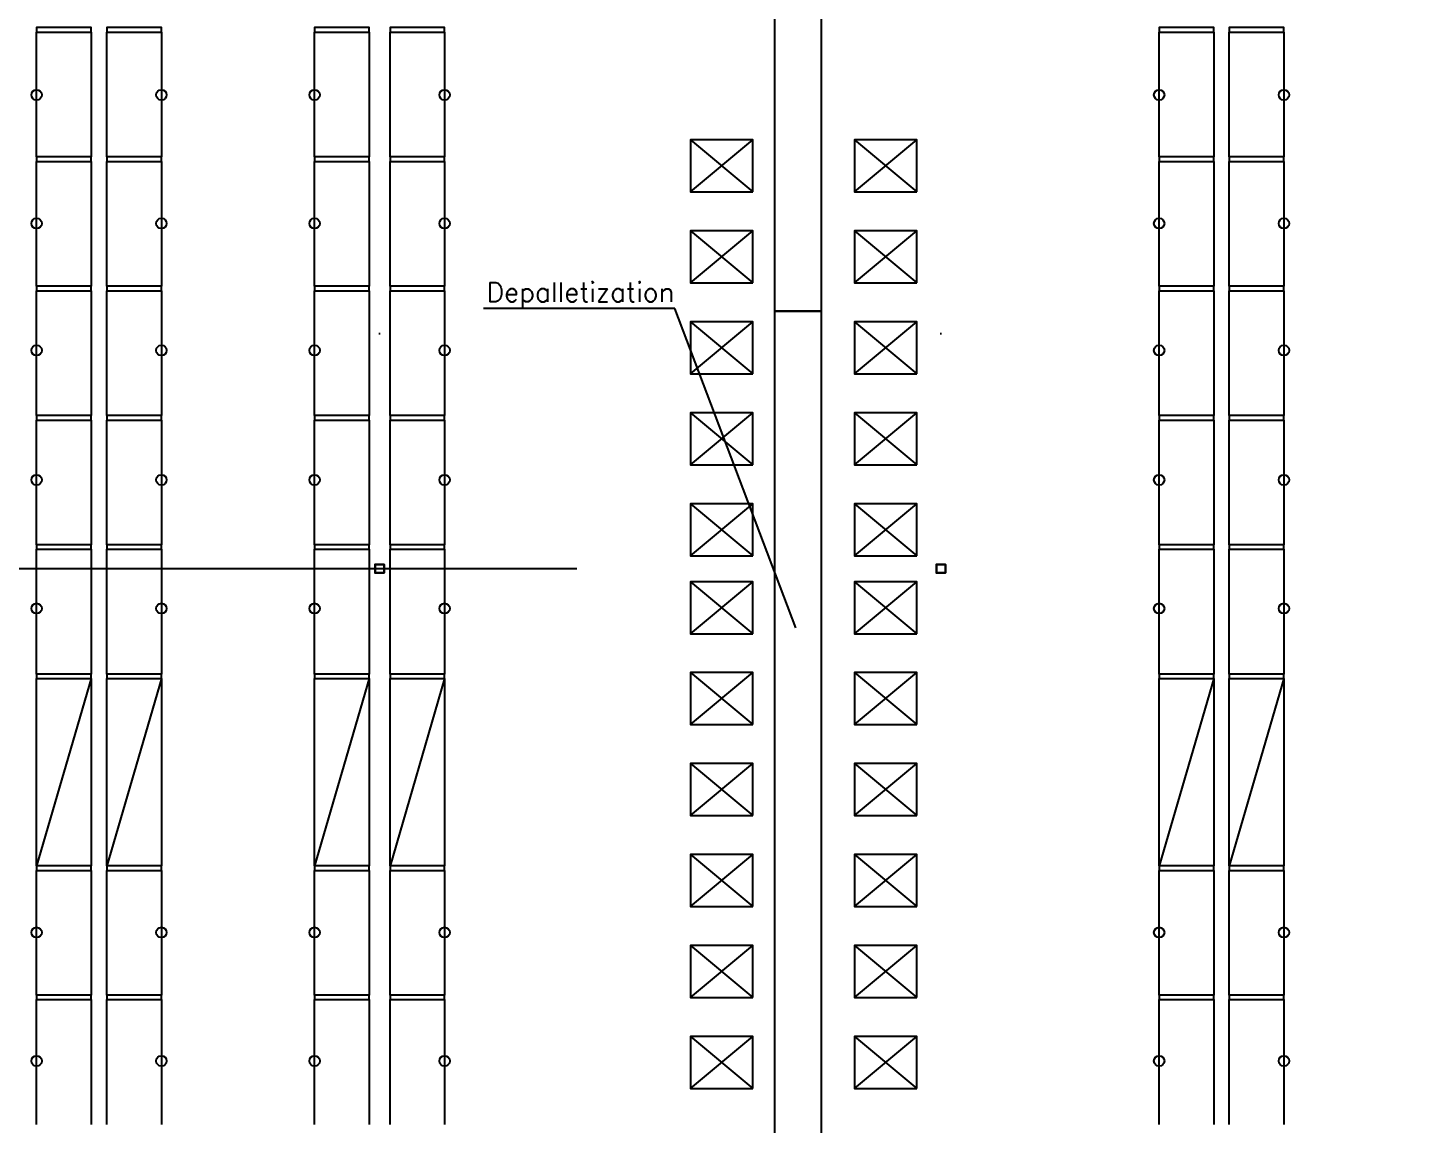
# Model space of a CAD drawing. Header units: millimetres. Extents: x 626570 to 643256, y 6233 to 11343.
# Drawn here: x 634601 to 635661, y 9019 to 9863 of the extents above; entities that cross this region are included whole.
import ezdxf
from ezdxf import colors
from ezdxf.entities.mleader import LeaderData, LeaderLine
from ezdxf.math import Vec2, Vec3

# ---------------------------------------------------------------- set-up
doc = ezdxf.new("R2010")
doc.units = ezdxf.units.MM
doc.header["$LTSCALE"] = 4000
doc.header["$MEASUREMENT"] = 0
doc.linetypes.add('DASHDOT', pattern=[1, 0.5, -0.25, 0, -0.25])
doc.linetypes.add('HIDDEN', pattern=[0.375, 0.25, -0.125])
for name, color, linetype in [('17', 170, 'CONTINUOUS'), ('45', 4, 'CONTINUOUS'), ('BEAMS', 170, 'CONTINUOUS'), ('DEPAL2', 4, 'CONTINUOUS'), ('FRAMES', 170, 'CONTINUOUS'), ('LIGHTS', 50, 'CONTINUOUS'), ('MASTERFOUNDATION_1', 4, 'DASHDOT'), ('MASTERFOUNDATION_25', 7, 'CONTINUOUS')]:
    doc.layers.add(name, color=color, linetype=linetype)
doc.styles.get("Standard").update_dxf_attribs({"font": 'simplex.shx'})

msp = doc.modelspace()

# ---------------------------------------------------------------- linework, layer by layer
at = {"layer": '17', "linetype": 'HIDDEN'}
for p, q in [((634649.9, 9362), (634607.9, 9218)), ((634703.9, 9362), (634661.9, 9218)), ((634863.9, 9362), (634821.9, 9218)), ((634921.9, 9362), (634879.9, 9218)), ((635513.9, 9362), (635471.9, 9218)), ((635567.9, 9362), (635525.9, 9218))]:
    msp.add_line(p, q, dxfattribs=at)
at = {"layer": '45', "linetype": 'Continuous'}
for p, q in [((635111.2, 9776.6), (635159.2, 9736.6)), ((635111.2, 9736.6), (635159.2, 9776.6)), ((635237.4, 9776.6), (635285.4, 9736.6)), ((635237.4, 9736.6), (635285.4, 9776.6)), ((635111.2, 9706.6), (635159.2, 9666.6)), ((635111.2, 9666.6), (635159.2, 9706.6)), ((635237.4, 9706.6), (635285.4, 9666.6)), ((635237.4, 9666.6), (635285.4, 9706.6)), ((635111.2, 9636.6), (635159.2, 9596.6)), ((635111.2, 9596.6), (635159.2, 9636.6)), ((635237.4, 9636.6), (635285.4, 9596.6)), ((635237.4, 9596.6), (635285.4, 9636.6)), ((635111.2, 9566.6), (635159.2, 9526.6)), ((635111.2, 9526.6), (635159.2, 9566.6)), ((635237.4, 9566.6), (635285.4, 9526.6)), ((635237.4, 9526.6), (635285.4, 9566.6)), ((635111.2, 9496.6), (635159.2, 9456.6)), ((635111.2, 9456.6), (635159.2, 9496.6)), ((635237.4, 9496.6), (635285.4, 9456.6)), ((635237.4, 9456.6), (635285.4, 9496.6)), ((635111.2, 9436.6), (635159.2, 9396.6)), ((635111.2, 9396.6), (635159.2, 9436.6)), ((635237.4, 9436.6), (635285.4, 9396.6)), ((635237.4, 9396.6), (635285.4, 9436.6)), ((635111.2, 9366.6), (635159.2, 9326.6)), ((635111.2, 9326.6), (635159.2, 9366.6)), ((635237.4, 9366.6), (635285.4, 9326.6)), ((635237.4, 9326.6), (635285.4, 9366.6)), ((635111.2, 9296.6), (635159.2, 9256.6)), ((635111.2, 9256.6), (635159.2, 9296.6)), ((635237.4, 9296.6), (635285.4, 9256.6)), ((635237.4, 9256.6), (635285.4, 9296.6)), ((635111.2, 9226.6), (635159.2, 9186.6)), ((635111.2, 9186.6), (635159.2, 9226.6)), ((635237.4, 9226.6), (635285.4, 9186.6)), ((635237.4, 9186.6), (635285.4, 9226.6)), ((635111.2, 9156.6), (635159.2, 9116.6)), ((635111.2, 9116.6), (635159.2, 9156.6)), ((635237.4, 9156.6), (635285.4, 9116.6)), ((635237.4, 9116.6), (635285.4, 9156.6)), ((635111.2, 9086.6), (635159.2, 9046.6)), ((635111.2, 9046.6), (635159.2, 9086.6)), ((635237.4, 9086.6), (635285.4, 9046.6)), ((635237.4, 9046.6), (635285.4, 9086.6))]:
    msp.add_line(p, q, dxfattribs=at)
at = {"layer": '45', "linetype": 'Continuous', "flags": 128}
for points in [[(635159.2, 9736.6), (635159.2, 9776.6), (635111.2, 9776.6), (635111.2, 9736.6), (635159.2, 9736.6)], [(635285.4, 9736.6), (635285.4, 9776.6), (635237.4, 9776.6), (635237.4, 9736.6), (635285.4, 9736.6)], [(635159.2, 9666.6), (635159.2, 9706.6), (635111.2, 9706.6), (635111.2, 9666.6), (635159.2, 9666.6)], [(635285.4, 9666.6), (635285.4, 9706.6), (635237.4, 9706.6), (635237.4, 9666.6), (635285.4, 9666.6)], [(635159.2, 9596.6), (635159.2, 9636.6), (635111.2, 9636.6), (635111.2, 9596.6), (635159.2, 9596.6)], [(635285.4, 9596.6), (635285.4, 9636.6), (635237.4, 9636.6), (635237.4, 9596.6), (635285.4, 9596.6)], [(635159.2, 9526.6), (635159.2, 9566.6), (635111.2, 9566.6), (635111.2, 9526.6), (635159.2, 9526.6)], [(635285.4, 9526.6), (635285.4, 9566.6), (635237.4, 9566.6), (635237.4, 9526.6), (635285.4, 9526.6)], [(635159.2, 9456.6), (635159.2, 9496.6), (635111.2, 9496.6), (635111.2, 9456.6), (635159.2, 9456.6)], [(635285.4, 9456.6), (635285.4, 9496.6), (635237.4, 9496.6), (635237.4, 9456.6), (635285.4, 9456.6)], [(635159.2, 9396.6), (635159.2, 9436.6), (635111.2, 9436.6), (635111.2, 9396.6), (635159.2, 9396.6)], [(635285.4, 9396.6), (635285.4, 9436.6), (635237.4, 9436.6), (635237.4, 9396.6), (635285.4, 9396.6)], [(635159.2, 9326.6), (635159.2, 9366.6), (635111.2, 9366.6), (635111.2, 9326.6), (635159.2, 9326.6)], [(635285.4, 9326.6), (635285.4, 9366.6), (635237.4, 9366.6), (635237.4, 9326.6), (635285.4, 9326.6)], [(635159.2, 9256.6), (635159.2, 9296.6), (635111.2, 9296.6), (635111.2, 9256.6), (635159.2, 9256.6)], [(635285.4, 9256.6), (635285.4, 9296.6), (635237.4, 9296.6), (635237.4, 9256.6), (635285.4, 9256.6)], [(635159.2, 9186.6), (635159.2, 9226.6), (635111.2, 9226.6), (635111.2, 9186.6), (635159.2, 9186.6)], [(635285.4, 9186.6), (635285.4, 9226.6), (635237.4, 9226.6), (635237.4, 9186.6), (635285.4, 9186.6)], [(635159.2, 9116.6), (635159.2, 9156.6), (635111.2, 9156.6), (635111.2, 9116.6), (635159.2, 9116.6)], [(635285.4, 9116.6), (635285.4, 9156.6), (635237.4, 9156.6), (635237.4, 9116.6), (635285.4, 9116.6)], [(635159.2, 9046.6), (635159.2, 9086.6), (635111.2, 9086.6), (635111.2, 9046.6), (635159.2, 9046.6)], [(635285.4, 9046.6), (635285.4, 9086.6), (635237.4, 9086.6), (635237.4, 9046.6), (635285.4, 9046.6)]]:
    msp.add_lwpolyline(points, close=True, dxfattribs=at)
at = {"layer": 'BEAMS', "linetype": 'Continuous'}
for p, q in [((634607.9, 9763.5), (634607.9, 9859.5)), ((634649.9, 9859.5), (634649.9, 9763.5)), ((634661.9, 9763.5), (634661.9, 9859.5)), ((634703.9, 9859.5), (634703.9, 9763.5)), ((634821.9, 9763.5), (634821.9, 9859.5)), ((634863.9, 9859.5), (634863.9, 9763.5)), ((634879.9, 9763.5), (634879.9, 9859.5)), ((634921.9, 9859.5), (634921.9, 9763.5)), ((635471.9, 9763.5), (635471.9, 9859.5)), ((635513.9, 9859.5), (635513.9, 9763.5)), ((635525.9, 9763.5), (635525.9, 9859.5)), ((635567.9, 9859.5), (635567.9, 9763.5)), ((634607.9, 9664), (634607.9, 9760)), ((634649.9, 9760), (634649.9, 9664)), ((634661.9, 9664), (634661.9, 9760)), ((634703.9, 9760), (634703.9, 9664)), ((634821.9, 9664), (634821.9, 9760)), ((634863.9, 9760), (634863.9, 9664)), ((634879.9, 9664), (634879.9, 9760)), ((634921.9, 9760), (634921.9, 9664)), ((635471.9, 9664), (635471.9, 9760)), ((635513.9, 9760), (635513.9, 9664)), ((635525.9, 9664), (635525.9, 9760)), ((635567.9, 9760), (635567.9, 9664)), ((634607.9, 9564.5), (634607.9, 9660.5)), ((634649.9, 9660.5), (634649.9, 9564.5)), ((634661.9, 9564.5), (634661.9, 9660.5)), ((634703.9, 9660.5), (634703.9, 9564.5)), ((634821.9, 9564.5), (634821.9, 9660.5)), ((634863.9, 9660.5), (634863.9, 9564.5)), ((634879.9, 9564.5), (634879.9, 9660.5)), ((634921.9, 9660.5), (634921.9, 9564.5)), ((635471.9, 9564.5), (635471.9, 9660.5)), ((635513.9, 9660.5), (635513.9, 9564.5)), ((635525.9, 9564.5), (635525.9, 9660.5)), ((635567.9, 9660.5), (635567.9, 9564.5)), ((634607.9, 9465), (634607.9, 9561)), ((634649.9, 9561), (634649.9, 9465)), ((634661.9, 9465), (634661.9, 9561)), ((634703.9, 9561), (634703.9, 9465)), ((634821.9, 9465), (634821.9, 9561)), ((634863.9, 9561), (634863.9, 9465)), ((634879.9, 9465), (634879.9, 9561)), ((634921.9, 9561), (634921.9, 9465)), ((635471.9, 9465), (635471.9, 9561)), ((635513.9, 9561), (635513.9, 9465)), ((635525.9, 9465), (635525.9, 9561)), ((635567.9, 9561), (635567.9, 9465)), ((634607.9, 9365.5), (634607.9, 9461.5)), ((634649.9, 9461.5), (634649.9, 9365.5)), ((634661.9, 9365.5), (634661.9, 9461.5)), ((634703.9, 9461.5), (634703.9, 9365.5)), ((634821.9, 9365.5), (634821.9, 9461.5)), ((634863.9, 9461.5), (634863.9, 9365.5)), ((634879.9, 9365.5), (634879.9, 9461.5)), ((634921.9, 9461.5), (634921.9, 9365.5)), ((635471.9, 9365.5), (635471.9, 9461.5)), ((635513.9, 9461.5), (635513.9, 9365.5)), ((635525.9, 9365.5), (635525.9, 9461.5)), ((635567.9, 9461.5), (635567.9, 9365.5)), ((634607.9, 9218), (634607.9, 9362)), ((634649.9, 9362), (634649.9, 9218)), ((634661.9, 9218), (634661.9, 9362)), ((634703.9, 9362), (634703.9, 9218)), ((634821.9, 9218), (634821.9, 9362)), ((634863.9, 9362), (634863.9, 9218)), ((634879.9, 9218), (634879.9, 9362)), ((634921.9, 9362), (634921.9, 9218)), ((635471.9, 9218), (635471.9, 9362)), ((635513.9, 9362), (635513.9, 9218)), ((635525.9, 9218), (635525.9, 9362)), ((635567.9, 9362), (635567.9, 9218)), ((634607.9, 9118.5), (634607.9, 9214.5)), ((634649.9, 9214.5), (634649.9, 9118.5)), ((634661.9, 9118.5), (634661.9, 9214.5)), ((634703.9, 9214.5), (634703.9, 9118.5)), ((634821.9, 9118.5), (634821.9, 9214.5)), ((634863.9, 9214.5), (634863.9, 9118.5)), ((634879.9, 9118.5), (634879.9, 9214.5)), ((634921.9, 9214.5), (634921.9, 9118.5)), ((635471.9, 9118.5), (635471.9, 9214.5)), ((635513.9, 9214.5), (635513.9, 9118.5)), ((635525.9, 9118.5), (635525.9, 9214.5)), ((635567.9, 9214.5), (635567.9, 9118.5)), ((634607.9, 9019), (634607.9, 9115)), ((634649.9, 9115), (634649.9, 9019)), ((634661.9, 9019), (634661.9, 9115)), ((634703.9, 9115), (634703.9, 9019)), ((634821.9, 9019), (634821.9, 9115)), ((634863.9, 9115), (634863.9, 9019)), ((634879.9, 9019), (634879.9, 9115)), ((634921.9, 9115), (634921.9, 9019)), ((635471.9, 9019), (635471.9, 9115)), ((635513.9, 9115), (635513.9, 9019)), ((635525.9, 9019), (635525.9, 9115)), ((635567.9, 9115), (635567.9, 9019))]:
    msp.add_line(p, q, dxfattribs=at)
at = {"layer": 'BEAMS', "linetype": 'Continuous', "flags": 128}
for points in [[(634821.9, 9760), (634863.9, 9760), (634863.9, 9763.5), (634821.9, 9763.5), (634821.9, 9760)], [(634821.9, 9660.5), (634863.9, 9660.5), (634863.9, 9664), (634821.9, 9664), (634821.9, 9660.5)], [(634821.9, 9561), (634863.9, 9561), (634863.9, 9564.5), (634821.9, 9564.5), (634821.9, 9561)], [(634821.9, 9461.5), (634863.9, 9461.5), (634863.9, 9465), (634821.9, 9465), (634821.9, 9461.5)], [(634821.9, 9362), (634863.9, 9362), (634863.9, 9365.5), (634821.9, 9365.5), (634821.9, 9362)], [(634821.9, 9362), (634863.9, 9362), (634863.9, 9365.5), (634821.9, 9365.5), (634821.9, 9362)]]:
    msp.add_lwpolyline(points, close=True, dxfattribs=at)
at = {"layer": 'DEPAL2', "ltscale": 0.25}
for p, q in [((635175.8, 10599.8), (635175.8, 9644.8)), ((635212, 9644.8), (635212, 10599.8)), ((635175.8, 9644.8), (635175.8, 7937.8)), ((635175.8, 9644.8), (635212, 9644.8)), ((635212, 9644.8), (635175.8, 9644.8)), ((635212, 7937.8), (635212, 9644.8))]:
    msp.add_line(p, q, dxfattribs=at)
at = {"layer": 'FRAMES', "linetype": 'Continuous', "flags": 128}
for points in [[(634607.9, 9859.5), (634649.9, 9859.5), (634649.9, 9863), (634607.9, 9863), (634607.9, 9859.5)], [(634661.9, 9859.5), (634703.9, 9859.5), (634703.9, 9863), (634661.9, 9863), (634661.9, 9859.5)], [(634821.9, 9859.5), (634863.9, 9859.5), (634863.9, 9863), (634821.9, 9863), (634821.9, 9859.5)], [(634879.9, 9859.5), (634921.9, 9859.5), (634921.9, 9863), (634879.9, 9863), (634879.9, 9859.5)], [(635471.9, 9859.5), (635513.9, 9859.5), (635513.9, 9863), (635471.9, 9863), (635471.9, 9859.5)], [(635525.9, 9859.5), (635567.9, 9859.5), (635567.9, 9863), (635525.9, 9863), (635525.9, 9859.5)], [(634607.9, 9760), (634649.9, 9760), (634649.9, 9763.5), (634607.9, 9763.5), (634607.9, 9760)], [(634661.9, 9760), (634703.9, 9760), (634703.9, 9763.5), (634661.9, 9763.5), (634661.9, 9760)], [(634879.9, 9760), (634921.9, 9760), (634921.9, 9763.5), (634879.9, 9763.5), (634879.9, 9760)], [(635471.9, 9760), (635513.9, 9760), (635513.9, 9763.5), (635471.9, 9763.5), (635471.9, 9760)], [(635525.9, 9760), (635567.9, 9760), (635567.9, 9763.5), (635525.9, 9763.5), (635525.9, 9760)], [(634607.9, 9660.5), (634649.9, 9660.5), (634649.9, 9664), (634607.9, 9664), (634607.9, 9660.5)], [(634661.9, 9660.5), (634703.9, 9660.5), (634703.9, 9664), (634661.9, 9664), (634661.9, 9660.5)], [(634879.9, 9660.5), (634921.9, 9660.5), (634921.9, 9664), (634879.9, 9664), (634879.9, 9660.5)], [(635471.9, 9660.5), (635513.9, 9660.5), (635513.9, 9664), (635471.9, 9664), (635471.9, 9660.5)], [(635525.9, 9660.5), (635567.9, 9660.5), (635567.9, 9664), (635525.9, 9664), (635525.9, 9660.5)], [(634607.9, 9561), (634649.9, 9561), (634649.9, 9564.5), (634607.9, 9564.5), (634607.9, 9561)], [(634661.9, 9561), (634703.9, 9561), (634703.9, 9564.5), (634661.9, 9564.5), (634661.9, 9561)], [(634879.9, 9561), (634921.9, 9561), (634921.9, 9564.5), (634879.9, 9564.5), (634879.9, 9561)], [(635471.9, 9561), (635513.9, 9561), (635513.9, 9564.5), (635471.9, 9564.5), (635471.9, 9561)], [(635525.9, 9561), (635567.9, 9561), (635567.9, 9564.5), (635525.9, 9564.5), (635525.9, 9561)], [(634607.9, 9461.5), (634649.9, 9461.5), (634649.9, 9465), (634607.9, 9465), (634607.9, 9461.5)], [(634661.9, 9461.5), (634703.9, 9461.5), (634703.9, 9465), (634661.9, 9465), (634661.9, 9461.5)], [(634879.9, 9461.5), (634921.9, 9461.5), (634921.9, 9465), (634879.9, 9465), (634879.9, 9461.5)], [(635471.9, 9461.5), (635513.9, 9461.5), (635513.9, 9465), (635471.9, 9465), (635471.9, 9461.5)], [(635525.9, 9461.5), (635567.9, 9461.5), (635567.9, 9465), (635525.9, 9465), (635525.9, 9461.5)], [(634607.9, 9362), (634649.9, 9362), (634649.9, 9365.5), (634607.9, 9365.5), (634607.9, 9362)], [(634607.9, 9362), (634649.9, 9362), (634649.9, 9365.5), (634607.9, 9365.5), (634607.9, 9362)], [(634661.9, 9362), (634703.9, 9362), (634703.9, 9365.5), (634661.9, 9365.5), (634661.9, 9362)], [(634661.9, 9362), (634703.9, 9362), (634703.9, 9365.5), (634661.9, 9365.5), (634661.9, 9362)], [(634879.9, 9362), (634921.9, 9362), (634921.9, 9365.5), (634879.9, 9365.5), (634879.9, 9362)], [(634879.9, 9362), (634921.9, 9362), (634921.9, 9365.5), (634879.9, 9365.5), (634879.9, 9362)], [(635471.9, 9362), (635513.9, 9362), (635513.9, 9365.5), (635471.9, 9365.5), (635471.9, 9362)], [(635471.9, 9362), (635513.9, 9362), (635513.9, 9365.5), (635471.9, 9365.5), (635471.9, 9362)], [(635525.9, 9362), (635567.9, 9362), (635567.9, 9365.5), (635525.9, 9365.5), (635525.9, 9362)], [(635525.9, 9362), (635567.9, 9362), (635567.9, 9365.5), (635525.9, 9365.5), (635525.9, 9362)], [(634607.9, 9214.5), (634649.9, 9214.5), (634649.9, 9218), (634607.9, 9218), (634607.9, 9214.5)], [(634661.9, 9214.5), (634703.9, 9214.5), (634703.9, 9218), (634661.9, 9218), (634661.9, 9214.5)], [(634821.9, 9214.5), (634863.9, 9214.5), (634863.9, 9218), (634821.9, 9218), (634821.9, 9214.5)], [(634879.9, 9214.5), (634921.9, 9214.5), (634921.9, 9218), (634879.9, 9218), (634879.9, 9214.5)], [(635471.9, 9214.5), (635513.9, 9214.5), (635513.9, 9218), (635471.9, 9218), (635471.9, 9214.5)], [(635525.9, 9214.5), (635567.9, 9214.5), (635567.9, 9218), (635525.9, 9218), (635525.9, 9214.5)], [(634607.9, 9115), (634649.9, 9115), (634649.9, 9118.5), (634607.9, 9118.5), (634607.9, 9115)], [(634661.9, 9115), (634703.9, 9115), (634703.9, 9118.5), (634661.9, 9118.5), (634661.9, 9115)], [(634821.9, 9115), (634863.9, 9115), (634863.9, 9118.5), (634821.9, 9118.5), (634821.9, 9115)], [(634879.9, 9115), (634921.9, 9115), (634921.9, 9118.5), (634879.9, 9118.5), (634879.9, 9115)], [(635471.9, 9115), (635513.9, 9115), (635513.9, 9118.5), (635471.9, 9118.5), (635471.9, 9115)], [(635525.9, 9115), (635567.9, 9115), (635567.9, 9118.5), (635525.9, 9118.5), (635525.9, 9115)]]:
    msp.add_lwpolyline(points, close=True, dxfattribs=at)
at = {"layer": 'LIGHTS'}
for centre in [(634607.9, 9811.1), (634703.9, 9811.1), (634821.9, 9811.1), (634921.9, 9811.1), (635471.9, 9811.1), (635567.9, 9811.1), (634607.9, 9712.3), (634703.9, 9712.3), (634821.9, 9712.3), (634921.9, 9712.3), (635471.9, 9712.3), (635567.9, 9712.3), (634607.9, 9614.6), (634703.9, 9614.6), (634821.9, 9614.6), (634921.9, 9614.6), (635471.9, 9614.6), (635567.9, 9614.6), (634607.9, 9514.9), (634703.9, 9514.9), (634821.9, 9514.9), (634921.9, 9514.9), (635471.9, 9514.9), (635567.9, 9514.9), (634607.9, 9416), (634703.9, 9416), (634821.9, 9416), (634921.9, 9416), (635471.9, 9416), (635567.9, 9416), (634607.9, 9166.7), (634703.9, 9166.7), (634821.9, 9166.7), (634921.9, 9166.7), (635471.9, 9166.7), (635567.9, 9166.7), (634607.9, 9067.8), (634703.9, 9067.8), (634821.9, 9067.8), (634921.9, 9067.8), (635471.9, 9067.8), (635567.9, 9067.8)]:
    msp.add_circle(centre, 3.99, dxfattribs=at)
at = {"layer": 'MASTERFOUNDATION_1', "linetype": 'DASHDOT'}
for p, q in [((634871.9, 6627.5), (634871.9, 11123.2)), ((635303.9, 6627.5), (635303.9, 11123.2)), ((643023.9, 9446.6), (626796.6, 9446.6))]:
    msp.add_line(p, q, dxfattribs=at)
at = {"layer": 'MASTERFOUNDATION_25', "linetype": 'Continuous', "flags": 128}
for points in [[(634869, 9450.1), (634874.8, 9450.1), (634874.8, 9450.1), (634874.8, 9450.1), (634874.8, 9450.1), (634874.9, 9450.1), (634874.9, 9450.1), (634874.9, 9450.1), (634874.9, 9450.1), (634874.9, 9450.1), (634875, 9450.1), (634875, 9450.1), (634875, 9450.1), (634875, 9450.1), (634875, 9450), (634875.1, 9450), (634875.1, 9450), (634875.1, 9450), (634875.1, 9450), (634875.1, 9450), (634875.2, 9450), (634875.2, 9450), (634875.2, 9449.9), (634875.2, 9449.9), (634875.2, 9449.9), (634875.2, 9449.9), (634875.2, 9449.9), (634875.3, 9449.9), (634875.3, 9449.9), (634875.3, 9449.8), (634875.3, 9449.8), (634875.3, 9449.8), (634875.3, 9449.8), (634875.3, 9449.8), (634875.3, 9449.7), (634875.3, 9449.7), (634875.4, 9449.7), (634875.4, 9449.7), (634875.4, 9449.7), (634875.4, 9449.6), (634875.4, 9449.6), (634875.4, 9449.6), (634875.4, 9449.6), (634875.4, 9449.6), (634875.4, 9449.5), (634875.4, 9449.5), (634875.4, 9449.5), (634875.4, 9443.7), (634875.4, 9443.7), (634875.4, 9443.7), (634875.4, 9443.7), (634875.4, 9443.6), (634875.4, 9443.6), (634875.4, 9443.6), (634875.4, 9443.6), (634875.4, 9443.6), (634875.4, 9443.5), (634875.4, 9443.5), (634875.3, 9443.5), (634875.3, 9443.5), (634875.3, 9443.5), (634875.3, 9443.4), (634875.3, 9443.4), (634875.3, 9443.4), (634875.3, 9443.4), (634875.3, 9443.4), (634875.3, 9443.3), (634875.2, 9443.3), (634875.2, 9443.3), (634875.2, 9443.3), (634875.2, 9443.3), (634875.2, 9443.3), (634875.2, 9443.3), (634875.2, 9443.2), (634875.1, 9443.2), (634875.1, 9443.2), (634875.1, 9443.2), (634875.1, 9443.2), (634875.1, 9443.2), (634875, 9443.2), (634875, 9443.2), (634875, 9443.2), (634875, 9443.1), (634875, 9443.1), (634874.9, 9443.1), (634874.9, 9443.1), (634874.9, 9443.1), (634874.9, 9443.1), (634874.9, 9443.1), (634874.8, 9443.1), (634874.8, 9443.1), (634874.8, 9443.1), (634874.8, 9443.1), (634869, 9443.1), (634869, 9443.1), (634869, 9443.1), (634869, 9443.1), (634868.9, 9443.1), (634868.9, 9443.1), (634868.9, 9443.1), (634868.9, 9443.1), (634868.8, 9443.1), (634868.8, 9443.1), (634868.8, 9443.1), (634868.8, 9443.2), (634868.8, 9443.2), (634868.7, 9443.2), (634868.7, 9443.2), (634868.7, 9443.2), (634868.7, 9443.2), (634868.7, 9443.2), (634868.7, 9443.2), (634868.6, 9443.2), (634868.6, 9443.3), (634868.6, 9443.3), (634868.6, 9443.3), (634868.6, 9443.3), (634868.6, 9443.3), (634868.5, 9443.3), (634868.5, 9443.3), (634868.5, 9443.4), (634868.5, 9443.4), (634868.5, 9443.4), (634868.5, 9443.4), (634868.5, 9443.4), (634868.5, 9443.5), (634868.4, 9443.5), (634868.4, 9443.5), (634868.4, 9443.5), (634868.4, 9443.5), (634868.4, 9443.6), (634868.4, 9443.6), (634868.4, 9443.6), (634868.4, 9443.6), (634868.4, 9443.6), (634868.4, 9443.7), (634868.4, 9443.7), (634868.4, 9443.7), (634868.4, 9443.7), (634868.4, 9449.5), (634868.4, 9449.5), (634868.4, 9449.5), (634868.4, 9449.6), (634868.4, 9449.6), (634868.4, 9449.6), (634868.4, 9449.6), (634868.4, 9449.6), (634868.4, 9449.7), (634868.4, 9449.7), (634868.4, 9449.7), (634868.4, 9449.7), (634868.4, 9449.7), (634868.5, 9449.8), (634868.5, 9449.8), (634868.5, 9449.8), (634868.5, 9449.8), (634868.5, 9449.8), (634868.5, 9449.9), (634868.5, 9449.9), (634868.5, 9449.9), (634868.6, 9449.9), (634868.6, 9449.9), (634868.6, 9449.9), (634868.6, 9449.9), (634868.6, 9450), (634868.6, 9450), (634868.7, 9450), (634868.7, 9450), (634868.7, 9450), (634868.7, 9450), (634868.7, 9450), (634868.7, 9450), (634868.8, 9450.1), (634868.8, 9450.1), (634868.8, 9450.1), (634868.8, 9450.1), (634868.8, 9450.1), (634868.9, 9450.1), (634868.9, 9450.1), (634868.9, 9450.1), (634868.9, 9450.1), (634869, 9450.1), (634869, 9450.1), (634869, 9450.1), (634869, 9450.1)], [(634869, 9449.8), (634874.8, 9449.8), (634874.8, 9449.8), (634874.8, 9449.8), (634874.8, 9449.8), (634874.8, 9449.8), (634874.8, 9449.8), (634874.8, 9449.8), (634874.8, 9449.8), (634874.9, 9449.8), (634874.9, 9449.8), (634874.9, 9449.8), (634874.9, 9449.8), (634874.9, 9449.8), (634874.9, 9449.8), (634874.9, 9449.8), (634874.9, 9449.8), (634874.9, 9449.7), (634874.9, 9449.7), (634875, 9449.7), (634875, 9449.7), (634875, 9449.7), (634875, 9449.7), (634875, 9449.7), (634875, 9449.7), (634875, 9449.7), (634875, 9449.7), (634875, 9449.7), (634875, 9449.7), (634875, 9449.7), (634875, 9449.7), (634875, 9449.6), (634875, 9449.6), (634875.1, 9449.6), (634875.1, 9449.6), (634875.1, 9449.6), (634875.1, 9449.6), (634875.1, 9449.6), (634875.1, 9449.6), (634875.1, 9449.6), (634875.1, 9449.6), (634875.1, 9449.5), (634875.1, 9449.5), (634875.1, 9449.5), (634875.1, 9449.5), (634875.1, 9449.5), (634875.1, 9449.5), (634875.1, 9443.7), (634875.1, 9443.7), (634875.1, 9443.7), (634875.1, 9443.7), (634875.1, 9443.7), (634875.1, 9443.7), (634875.1, 9443.7), (634875.1, 9443.7), (634875.1, 9443.6), (634875.1, 9443.6), (634875.1, 9443.6), (634875.1, 9443.6), (634875.1, 9443.6), (634875.1, 9443.6), (634875, 9443.6), (634875, 9443.6), (634875, 9443.6), (634875, 9443.6), (634875, 9443.5), (634875, 9443.5), (634875, 9443.5), (634875, 9443.5), (634875, 9443.5), (634875, 9443.5), (634875, 9443.5), (634875, 9443.5), (634875, 9443.5), (634875, 9443.5), (634874.9, 9443.5), (634874.9, 9443.5), (634874.9, 9443.5), (634874.9, 9443.5), (634874.9, 9443.5), (634874.9, 9443.4), (634874.9, 9443.4), (634874.9, 9443.4), (634874.9, 9443.4), (634874.9, 9443.4), (634874.8, 9443.4), (634874.8, 9443.4), (634874.8, 9443.4), (634874.8, 9443.4), (634874.8, 9443.4), (634874.8, 9443.4), (634874.8, 9443.4), (634874.8, 9443.4), (634869, 9443.4), (634869, 9443.4), (634869, 9443.4), (634869, 9443.4), (634869, 9443.4), (634869, 9443.4), (634869, 9443.4), (634868.9, 9443.4), (634868.9, 9443.4), (634868.9, 9443.4), (634868.9, 9443.4), (634868.9, 9443.4), (634868.9, 9443.4), (634868.9, 9443.5), (634868.9, 9443.5), (634868.9, 9443.5), (634868.9, 9443.5), (634868.8, 9443.5), (634868.8, 9443.5), (634868.8, 9443.5), (634868.8, 9443.5), (634868.8, 9443.5), (634868.8, 9443.5), (634868.8, 9443.5), (634868.8, 9443.5), (634868.8, 9443.5), (634868.8, 9443.5), (634868.8, 9443.5), (634868.8, 9443.6), (634868.8, 9443.6), (634868.7, 9443.6), (634868.7, 9443.6), (634868.7, 9443.6), (634868.7, 9443.6), (634868.7, 9443.6), (634868.7, 9443.6), (634868.7, 9443.6), (634868.7, 9443.6), (634868.7, 9443.7), (634868.7, 9443.7), (634868.7, 9443.7), (634868.7, 9443.7), (634868.7, 9443.7), (634868.7, 9443.7), (634868.7, 9443.7), (634868.7, 9443.7), (634868.7, 9449.5), (634868.7, 9449.5), (634868.7, 9449.5), (634868.7, 9449.5), (634868.7, 9449.5), (634868.7, 9449.5), (634868.7, 9449.6), (634868.7, 9449.6), (634868.7, 9449.6), (634868.7, 9449.6), (634868.7, 9449.6), (634868.7, 9449.6), (634868.7, 9449.6), (634868.7, 9449.6), (634868.7, 9449.6), (634868.7, 9449.6), (634868.8, 9449.7), (634868.8, 9449.7), (634868.8, 9449.7), (634868.8, 9449.7), (634868.8, 9449.7), (634868.8, 9449.7), (634868.8, 9449.7), (634868.8, 9449.7), (634868.8, 9449.7), (634868.8, 9449.7), (634868.8, 9449.7), (634868.8, 9449.7), (634868.8, 9449.7), (634868.9, 9449.7), (634868.9, 9449.8), (634868.9, 9449.8), (634868.9, 9449.8), (634868.9, 9449.8), (634868.9, 9449.8), (634868.9, 9449.8), (634868.9, 9449.8), (634868.9, 9449.8), (634868.9, 9449.8), (634869, 9449.8), (634869, 9449.8), (634869, 9449.8), (634869, 9449.8), (634869, 9449.8), (634869, 9449.8), (634869, 9449.8)], [(635301, 9450.1), (635306.8, 9450.1), (635306.8, 9450.1), (635306.8, 9450.1), (635306.8, 9450.1), (635306.9, 9450.1), (635306.9, 9450.1), (635306.9, 9450.1), (635306.9, 9450.1), (635307, 9450.1), (635307, 9450.1), (635307, 9450.1), (635307, 9450.1), (635307, 9450.1), (635307.1, 9450), (635307.1, 9450), (635307.1, 9450), (635307.1, 9450), (635307.1, 9450), (635307.1, 9450), (635307.2, 9450), (635307.2, 9450), (635307.2, 9449.9), (635307.2, 9449.9), (635307.2, 9449.9), (635307.2, 9449.9), (635307.3, 9449.9), (635307.3, 9449.9), (635307.3, 9449.9), (635307.3, 9449.8), (635307.3, 9449.8), (635307.3, 9449.8), (635307.3, 9449.8), (635307.3, 9449.8), (635307.3, 9449.7), (635307.4, 9449.7), (635307.4, 9449.7), (635307.4, 9449.7), (635307.4, 9449.7), (635307.4, 9449.6), (635307.4, 9449.6), (635307.4, 9449.6), (635307.4, 9449.6), (635307.4, 9449.6), (635307.4, 9449.5), (635307.4, 9449.5), (635307.4, 9449.5), (635307.4, 9443.7), (635307.4, 9443.7), (635307.4, 9443.7), (635307.4, 9443.7), (635307.4, 9443.6), (635307.4, 9443.6), (635307.4, 9443.6), (635307.4, 9443.6), (635307.4, 9443.6), (635307.4, 9443.5), (635307.4, 9443.5), (635307.4, 9443.5), (635307.3, 9443.5), (635307.3, 9443.5), (635307.3, 9443.4), (635307.3, 9443.4), (635307.3, 9443.4), (635307.3, 9443.4), (635307.3, 9443.4), (635307.3, 9443.3), (635307.3, 9443.3), (635307.2, 9443.3), (635307.2, 9443.3), (635307.2, 9443.3), (635307.2, 9443.3), (635307.2, 9443.3), (635307.2, 9443.2), (635307.1, 9443.2), (635307.1, 9443.2), (635307.1, 9443.2), (635307.1, 9443.2), (635307.1, 9443.2), (635307.1, 9443.2), (635307, 9443.2), (635307, 9443.2), (635307, 9443.1), (635307, 9443.1), (635307, 9443.1), (635306.9, 9443.1), (635306.9, 9443.1), (635306.9, 9443.1), (635306.9, 9443.1), (635306.8, 9443.1), (635306.8, 9443.1), (635306.8, 9443.1), (635306.8, 9443.1), (635301, 9443.1), (635301, 9443.1), (635301, 9443.1), (635301, 9443.1), (635300.9, 9443.1), (635300.9, 9443.1), (635300.9, 9443.1), (635300.9, 9443.1), (635300.9, 9443.1), (635300.8, 9443.1), (635300.8, 9443.1), (635300.8, 9443.2), (635300.8, 9443.2), (635300.8, 9443.2), (635300.7, 9443.2), (635300.7, 9443.2), (635300.7, 9443.2), (635300.7, 9443.2), (635300.7, 9443.2), (635300.6, 9443.2), (635300.6, 9443.3), (635300.6, 9443.3), (635300.6, 9443.3), (635300.6, 9443.3), (635300.6, 9443.3), (635300.5, 9443.3), (635300.5, 9443.3), (635300.5, 9443.4), (635300.5, 9443.4), (635300.5, 9443.4), (635300.5, 9443.4), (635300.5, 9443.4), (635300.5, 9443.5), (635300.5, 9443.5), (635300.4, 9443.5), (635300.4, 9443.5), (635300.4, 9443.5), (635300.4, 9443.6), (635300.4, 9443.6), (635300.4, 9443.6), (635300.4, 9443.6), (635300.4, 9443.6), (635300.4, 9443.7), (635300.4, 9443.7), (635300.4, 9443.7), (635300.4, 9443.7), (635300.4, 9449.5), (635300.4, 9449.5), (635300.4, 9449.5), (635300.4, 9449.6), (635300.4, 9449.6), (635300.4, 9449.6), (635300.4, 9449.6), (635300.4, 9449.6), (635300.4, 9449.7), (635300.4, 9449.7), (635300.4, 9449.7), (635300.4, 9449.7), (635300.5, 9449.7), (635300.5, 9449.8), (635300.5, 9449.8), (635300.5, 9449.8), (635300.5, 9449.8), (635300.5, 9449.8), (635300.5, 9449.9), (635300.5, 9449.9), (635300.5, 9449.9), (635300.6, 9449.9), (635300.6, 9449.9), (635300.6, 9449.9), (635300.6, 9449.9), (635300.6, 9450), (635300.6, 9450), (635300.7, 9450), (635300.7, 9450), (635300.7, 9450), (635300.7, 9450), (635300.7, 9450), (635300.8, 9450), (635300.8, 9450.1), (635300.8, 9450.1), (635300.8, 9450.1), (635300.8, 9450.1), (635300.9, 9450.1), (635300.9, 9450.1), (635300.9, 9450.1), (635300.9, 9450.1), (635300.9, 9450.1), (635301, 9450.1), (635301, 9450.1), (635301, 9450.1), (635301, 9450.1)], [(635301, 9449.8), (635306.8, 9449.8), (635306.8, 9449.8), (635306.8, 9449.8), (635306.8, 9449.8), (635306.8, 9449.8), (635306.8, 9449.8), (635306.8, 9449.8), (635306.9, 9449.8), (635306.9, 9449.8), (635306.9, 9449.8), (635306.9, 9449.8), (635306.9, 9449.8), (635306.9, 9449.8), (635306.9, 9449.8), (635306.9, 9449.8), (635306.9, 9449.8), (635306.9, 9449.7), (635307, 9449.7), (635307, 9449.7), (635307, 9449.7), (635307, 9449.7), (635307, 9449.7), (635307, 9449.7), (635307, 9449.7), (635307, 9449.7), (635307, 9449.7), (635307, 9449.7), (635307, 9449.7), (635307, 9449.7), (635307, 9449.7), (635307, 9449.6), (635307.1, 9449.6), (635307.1, 9449.6), (635307.1, 9449.6), (635307.1, 9449.6), (635307.1, 9449.6), (635307.1, 9449.6), (635307.1, 9449.6), (635307.1, 9449.6), (635307.1, 9449.6), (635307.1, 9449.5), (635307.1, 9449.5), (635307.1, 9449.5), (635307.1, 9449.5), (635307.1, 9449.5), (635307.1, 9449.5), (635307.1, 9443.7), (635307.1, 9443.7), (635307.1, 9443.7), (635307.1, 9443.7), (635307.1, 9443.7), (635307.1, 9443.7), (635307.1, 9443.7), (635307.1, 9443.7), (635307.1, 9443.6), (635307.1, 9443.6), (635307.1, 9443.6), (635307.1, 9443.6), (635307.1, 9443.6), (635307.1, 9443.6), (635307.1, 9443.6), (635307, 9443.6), (635307, 9443.6), (635307, 9443.6), (635307, 9443.5), (635307, 9443.5), (635307, 9443.5), (635307, 9443.5), (635307, 9443.5), (635307, 9443.5), (635307, 9443.5), (635307, 9443.5), (635307, 9443.5), (635307, 9443.5), (635307, 9443.5), (635306.9, 9443.5), (635306.9, 9443.5), (635306.9, 9443.5), (635306.9, 9443.5), (635306.9, 9443.4), (635306.9, 9443.4), (635306.9, 9443.4), (635306.9, 9443.4), (635306.9, 9443.4), (635306.9, 9443.4), (635306.8, 9443.4), (635306.8, 9443.4), (635306.8, 9443.4), (635306.8, 9443.4), (635306.8, 9443.4), (635306.8, 9443.4), (635306.8, 9443.4), (635301, 9443.4), (635301, 9443.4), (635301, 9443.4), (635301, 9443.4), (635301, 9443.4), (635301, 9443.4), (635301, 9443.4), (635300.9, 9443.4), (635300.9, 9443.4), (635300.9, 9443.4), (635300.9, 9443.4), (635300.9, 9443.4), (635300.9, 9443.4), (635300.9, 9443.5), (635300.9, 9443.5), (635300.9, 9443.5), (635300.9, 9443.5), (635300.9, 9443.5), (635300.8, 9443.5), (635300.8, 9443.5), (635300.8, 9443.5), (635300.8, 9443.5), (635300.8, 9443.5), (635300.8, 9443.5), (635300.8, 9443.5), (635300.8, 9443.5), (635300.8, 9443.5), (635300.8, 9443.5), (635300.8, 9443.6), (635300.8, 9443.6), (635300.8, 9443.6), (635300.8, 9443.6), (635300.7, 9443.6), (635300.7, 9443.6), (635300.7, 9443.6), (635300.7, 9443.6), (635300.7, 9443.6), (635300.7, 9443.6), (635300.7, 9443.7), (635300.7, 9443.7), (635300.7, 9443.7), (635300.7, 9443.7), (635300.7, 9443.7), (635300.7, 9443.7), (635300.7, 9443.7), (635300.7, 9443.7), (635300.7, 9449.5), (635300.7, 9449.5), (635300.7, 9449.5), (635300.7, 9449.5), (635300.7, 9449.5), (635300.7, 9449.5), (635300.7, 9449.6), (635300.7, 9449.6), (635300.7, 9449.6), (635300.7, 9449.6), (635300.7, 9449.6), (635300.7, 9449.6), (635300.7, 9449.6), (635300.7, 9449.6), (635300.8, 9449.6), (635300.8, 9449.6), (635300.8, 9449.7), (635300.8, 9449.7), (635300.8, 9449.7), (635300.8, 9449.7), (635300.8, 9449.7), (635300.8, 9449.7), (635300.8, 9449.7), (635300.8, 9449.7), (635300.8, 9449.7), (635300.8, 9449.7), (635300.8, 9449.7), (635300.8, 9449.7), (635300.9, 9449.7), (635300.9, 9449.7), (635300.9, 9449.8), (635300.9, 9449.8), (635300.9, 9449.8), (635300.9, 9449.8), (635300.9, 9449.8), (635300.9, 9449.8), (635300.9, 9449.8), (635300.9, 9449.8), (635300.9, 9449.8), (635301, 9449.8), (635301, 9449.8), (635301, 9449.8), (635301, 9449.8), (635301, 9449.8), (635301, 9449.8), (635301, 9449.8)]]:
    msp.add_lwpolyline(points, close=True, dxfattribs=at)

# ---------------------------------------------------------------- leaders
at = {"layer": 'LIGHTS'}
ml = msp.add_multileader_mtext('Standard', dxfattribs=at)
ml.set_content('Depalletization', color=256)
ml.set_leader_properties()
ml.build(insert=Vec2(0, 0))
ml.multileader.update_dxf_attribs({"text_right_attachment_type": 6, "dogleg_length": 0.36, "arrow_head_size": 0.18})
ctx = ml.context
ctx.base_point, ctx.char_height, ctx.arrow_head_size, ctx.landing_gap_size, ctx.plane_origin = Vec3(634940.8, 9656.9), 15, 0.18, 0.09, Vec3(635247.1, 9228.2)
ctx.right_attachment, ctx.text_align_type = 6, 2
notes = []
notes.append((ctx, [(0, (1, 1, 0), (635099.2, 9646.9), (-1, 0), 0.36, [(0, [(635192.2, 9400.8)], 0, [])])]))
ctx.mtext.insert, ctx.mtext.alignment, ctx.mtext.flow_direction = Vec3(635098.8, 9666.9), 3, 5
for ctx, leaders in notes:
    for number, flags, end, landing, length, lines in leaders:
        leader = LeaderData()
        leader.index, (leader.has_last_leader_line, leader.has_dogleg_vector, leader.attachment_direction) = number, flags
        leader.last_leader_point, leader.dogleg_vector, leader.dogleg_length = Vec3(end), Vec3(landing), length
        for number, points, colour, breaks in lines:
            line = LeaderLine()
            line.index, line.vertices, line.color, line.breaks = number, Vec3.list(points), colors.encode_raw_color(colour), breaks
            leader.lines.append(line)
        ctx.leaders.append(leader)

doc.saveas('drawing.dxf')
